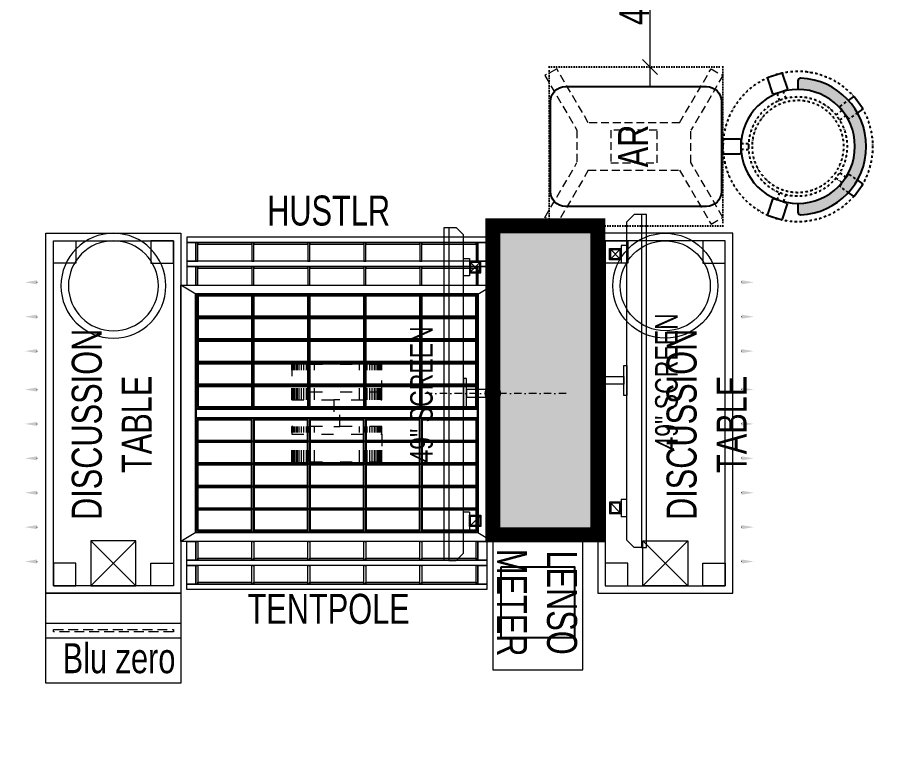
# Model space of a CAD drawing. Header units: feet. Extents: x 3958879 to 3965489, y -5461842 to -5452590.
# Drawn here: x 3960361 to 3963250, y -5459369 to -5456887 of the extents above; entities that cross this region are included whole.
import ezdxf

# ---------------------------------------------------------------- set-up
doc = ezdxf.new("R2010")
doc.units = ezdxf.units.FT
doc.header["$LTSCALE"] = 33
doc.header["$MEASUREMENT"] = 0
doc.header["$PDMODE"] = 3
doc.header["$PDSIZE"] = -1
for name, pattern in [('ACAD_ISO03W100', [30, 12, -18]), ('D10_DASHED', [0.75, 0.5, -0.25]), ('DASHDOT2', [0.5, 0.25, -0.125, 0, -0.125]), ('DOT', [0.25, 0, -0.25]), ('HIDDEN2', [4.7624999999999975, 3.174999999999998, -1.587499999999999])]:
    doc.linetypes.add(name, pattern=pattern)
for name, color, linetype, lineweight in [('A-COL', 243, 'Continuous', 9), ('column hatch', 5, 'Continuous', 0), ('HATCH', 9, 'Continuous', 9), ('LENS-DIM', 252, 'Continuous', 5), ('LENS-FURNITURE', 13, 'Continuous', 9), ('LENS-TEXT', 31, 'Continuous', 5), ('LK-EQPMT', 3, 'Continuous', 18), ('LK-FF&E FLOOR', 1, 'Continuous', 9), ('LK-IT', 3, 'Continuous', 18), ('LK-MIRROR', 133, 'Continuous', 13), ('LN-ELEVATION-1', 81, 'Continuous', 25), ('LN-ELEVATION-2', 103, 'Continuous', 20), ('LN-ELEVATION-3', 125, 'Continuous', 18), ('LN-ELEVATION-4', 145, 'Continuous', 13), ('LN-ELEVATION-5', 167, 'Continuous', 5), ('PLANO-TXT', 252, 'Continuous', 5)]:
    doc.layers.add(name, color=color, linetype=linetype, lineweight=lineweight)
doc.styles.add('LK TXT', font='GILC____.TTF', dxfattribs={"height": 100})
doc.styles.get("Standard").update_dxf_attribs({"font": 'GILC____.TTF'})
doc.dimstyles.new('100MM', dxfattribs={"dimtxt": 100, "dimasz": 50, "dimexe": 65, "dimexo": 65, "dimtad": 1, "dimdec": 0, "dimtxsty": 'Standard', "dimblk": 'OBLIQUE', "dimcen": 2.5, "dimdle": 65, "dimclrd": 256, "dimclre": 256, "dimclrt": 1, "dimadec": 0, "dimazin": 0, "dimtfac": 1, "dimtdec": 0, "dimtmove": 1, "dimatfit": 3, "dimfxl": 1, "dimlwd": -1, "dimlwe": -1, "dimarcsym": 0})

# ---------------------------------------------------------------- blocks, each defined once
blk = doc.blocks.new('D-TABLE-1200')
at = {"layer": 'LN-ELEVATION-1', "linetype": 'ByBlock', "lineweight": -2}
for p, q in [((-1094.533167595044, -480.2604837147518), (-1094.533167595044, -478.9606375852597)), ((-979.8087976938112, -480.2604837147518), (-979.8087976938112, -478.9606375852597)), ((-865.0844277916476, -480.2604837147518), (-865.0844277916476, -478.9606375852597)), ((-750.3600578904151, -480.2604837147518), (-750.3600578904151, -478.9606375852597)), ((-635.6356879882512, -480.2604837147518), (-635.6356879882512, -478.9606375852597)), ((-520.9113180860875, -480.2604837147518), (-520.9113180860875, -478.9606375852597)), ((-392.8536148509011, -480.2604837147518), (-392.8536148509011, -478.9606375852597)), ((-278.1292449487373, -480.2604837147518), (-278.1292449487373, -478.9606375852597)), ((-163.4048750465735, -480.2604837147518), (-163.4048750465735, -478.9606375852597))]:
    blk.add_line(p, q, dxfattribs=at)
for points in [[(0, 0), (-1200, 0), (-1200, -450), (0, -450)], [(-25, -25), (-1175, -25), (-1175, -425), (-25, -425)]]:
    blk.add_lwpolyline(points, close=True, dxfattribs=at)
for radius in [175, 150]:
    blk.add_circle((-175, -225), radius, dxfattribs=at)
for points in [[(-1087.866500928998, -480.2604837147518), (-1101.199834262021, -480.2604837147518), (-1094.533167595975, -520.2604837147519)], [(-973.1421310268342, -480.2604837147518), (-986.4754643607884, -480.2604837147518), (-979.8087976938112, -520.2604837147519)], [(-858.4177611246706, -480.2604837147518), (-871.7510944586248, -480.2604837147518), (-865.084427792579, -520.2604837147519)], [(-743.6933912225066, -480.2604837147518), (-757.0267245564607, -480.2604837147518), (-750.3600578904151, -520.2604837147519)], [(-628.9690213212742, -480.2604837147518), (-642.3023546542972, -480.2604837147518), (-635.6356879882512, -520.2604837147519)], [(-514.2446514191106, -480.2604837147518), (-527.5779847521333, -480.2604837147518), (-520.9113180860875, -520.2604837147519)], [(-386.1869481829927, -480.2604837147518), (-399.5202815169469, -480.2604837147518), (-392.8536148509011, -520.2604837147519)], [(-271.4625782817602, -480.2604837147518), (-284.7959116147831, -480.2604837147518), (-278.1292449487373, -520.2604837147519)], [(-156.7382083795964, -480.2604837147518), (-170.0715417126193, -480.2604837147518), (-163.4048750465735, -520.2604837147519)]]:
    blk.add_solid(points, dxfattribs=at)
at = {"layer": 'LN-ELEVATION-5', "linetype": 'ByBlock', "lineweight": -2}
for p, q in [((-1025, -300), (-1175, -150)), ((-1175, -300), (-1025, -150))]:
    blk.add_line(p, q, dxfattribs=at)
for points in [[(-1100, -25), (-1175, -25), (-1175, -100), (-1100, -100)], [(-100, -25), (-25, -25), (-25, -100), (-100, -100)], [(-1025, -300), (-1175, -300), (-1175, -150), (-1025, -150)], [(-1100, -425), (-1175, -425), (-1175, -350), (-1100, -350)], [(-100, -425), (-25, -425), (-25, -350), (-100, -350)]]:
    blk.add_lwpolyline(points, close=True, dxfattribs=at)
for tag, p, height in [('NAME_001', (-1001.312986913578, -199.8843676201076), 100), ('NAME_002', (-994.6269404019503, -366.5510342867743), 100), ('SIZE', (-1090.492670694803, -400), 25)]:
    blk.add_attdef(tag, p, '', height=height)
blk = doc.blocks.new('ffgd')
at = {"layer": 'LN-ELEVATION-4', "linetype": 'ACAD_ISO03W100', "ltscale": 0.1}
blk.add_lwpolyline([(0, 47.31184294237753), (0, -41.46233547315932), (-20, -41.46233547315932), (-20, 47.31184294237753)], close=True, dxfattribs=at)
at = {"layer": 'LN-ELEVATION-5', "linetype": 'ACAD_ISO03W100', "ltscale": 0.1}
for p, q in [((-159.8999999999068, 165.715584376594), (-159.8999999999068, 47.31184294237753)), ((-159.6999999997206, 165.715584376594), (-159.6999999997206, 47.31184294237753)), ((-159.3999999999068, 165.715584376594), (-159.3999999999068, 47.31184294237753)), ((-159, 165.715584376594), (-159, 47.31184294237753)), ((-158.5, 165.715584376594), (-158.5, 47.31184294237753)), ((-157.8999999999068, 165.715584376594), (-157.8999999999068, 47.31184294237753)), ((-157.1000000000931, 165.715584376594), (-157.1000000000931, 47.31184294237753)), ((-156.1000000000931, 165.715584376594), (-156.1000000000931, 47.31184294237753)), ((-154.1000000000931, 165.715584376594), (-154.1000000000931, 47.31184294237753)), ((-151.1000000000931, 165.715584376594), (-151.1000000000931, 47.31184294237753)), ((-146.1000000000931, 165.715584376594), (-146.1000000000931, 47.31184294237753)), ((-141.1000000000931, 165.715584376594), (-141.1000000000931, 47.31184294237753)), ((-135.1000000000931, 165.715584376594), (-135.1000000000931, 47.31184294237753)), ((-128.1000000000931, 165.715584376594), (-128.1000000000931, 47.31184294237753)), ((-120.1000000000931, 165.715584376594), (-120.1000000000931, 47.31184294237753)), ((-111.1000000000931, 165.715584376594), (-111.1000000000931, 47.31184294237753)), ((-102.1000000000931, 165.715584376594), (-102.1000000000931, 47.31184294237753)), ((-85, 165.715584376594), (-85, 47.31184294237753)), ((65, 165.715584376594), (65, 47.31184294237753)), ((82.10000000009315, 165.715584376594), (82.10000000009315, 47.31184294237753)), ((91.10000000009312, 165.715584376594), (91.10000000009312, 47.31184294237753)), ((100.1000000000931, 165.715584376594), (100.1000000000931, 47.31184294237753)), ((108.1000000000931, 165.715584376594), (108.1000000000931, 47.31184294237753)), ((115.1000000000931, 165.715584376594), (115.1000000000931, 47.31184294237753)), ((121.1000000000931, 165.715584376594), (121.1000000000931, 47.31184294237753)), ((126.1000000000931, 165.715584376594), (126.1000000000931, 47.31184294237753)), ((131.1000000000931, 165.715584376594), (131.1000000000931, 47.31184294237753)), ((134.1000000000931, 165.715584376594), (134.1000000000931, 47.31184294237753)), ((136.1000000000931, 165.715584376594), (136.1000000000931, 47.31184294237753)), ((137.1000000000931, 165.715584376594), (137.1000000000931, 47.31184294237753)), ((137.8999999999068, 165.715584376594), (137.8999999999068, 47.31184294237753)), ((138.5, 165.715584376594), (138.5, 47.31184294237753)), ((139, 165.715584376594), (139, 47.31184294237753)), ((139.3999999999067, 165.715584376594), (139.3999999999067, 47.31184294237753)), ((139.6999999997206, 165.715584376594), (139.6999999997206, 47.31184294237753)), ((139.8999999999068, 165.715584376594), (139.8999999999068, 47.31184294237753)), ((-159.8999999999068, -41.46233547315932), (-159.8999999999068, -159.8660769073758)), ((-159.6999999997206, -41.46233547315932), (-159.6999999997206, -159.8660769073758)), ((-159.3999999999068, -41.46233547315932), (-159.3999999999068, -159.8660769073758)), ((-159, -41.46233547315932), (-159, -159.8660769073758)), ((-158.5, -41.46233547315932), (-158.5, -159.8660769073758)), ((-157.8999999999068, -41.46233547315932), (-157.8999999999068, -159.8660769073758)), ((-157.1000000000931, -41.46233547315932), (-157.1000000000931, -159.8660769073758)), ((-156.1000000000931, -41.46233547315932), (-156.1000000000931, -159.8660769073758)), ((-154.1000000000931, -41.46233547315932), (-154.1000000000931, -159.8660769073758)), ((-151.1000000000931, -41.46233547315932), (-151.1000000000931, -159.8660769073758)), ((-146.1000000000931, -41.46233547315932), (-146.1000000000931, -159.8660769073758)), ((-141.1000000000931, -41.46233547315932), (-141.1000000000931, -159.8660769073758)), ((-135.1000000000931, -41.46233547315932), (-135.1000000000931, -159.8660769073758)), ((-128.1000000000931, -41.46233547315932), (-128.1000000000931, -159.8660769073758)), ((-120.1000000000931, -41.46233547315932), (-120.1000000000931, -159.8660769073758)), ((-111.1000000000931, -41.46233547315932), (-111.1000000000931, -159.8660769073758)), ((-102.1000000000931, -41.46233547315932), (-102.1000000000931, -159.8660769073758)), ((-85, -41.46233547315932), (-85, -159.8660769073758)), ((65, -41.46233547315932), (65, -159.8660769073758)), ((82.10000000009315, -41.46233547315932), (82.10000000009315, -159.8660769073758)), ((91.10000000009312, -41.46233547315932), (91.10000000009312, -159.8660769073758)), ((100.1000000000931, -41.46233547315932), (100.1000000000931, -159.8660769073758)), ((108.1000000000931, -41.46233547315932), (108.1000000000931, -159.8660769073758)), ((115.1000000000931, -41.46233547315932), (115.1000000000931, -159.8660769073758)), ((121.1000000000931, -41.46233547315932), (121.1000000000931, -159.8660769073758)), ((126.1000000000931, -41.46233547315932), (126.1000000000931, -159.8660769073758)), ((131.1000000000931, -41.46233547315932), (131.1000000000931, -159.8660769073758)), ((134.1000000000931, -41.46233547315932), (134.1000000000931, -159.8660769073758)), ((136.1000000000931, -41.46233547315932), (136.1000000000931, -159.8660769073758)), ((137.1000000000931, -41.46233547315932), (137.1000000000931, -159.8660769073758)), ((137.8999999999068, -41.46233547315932), (137.8999999999068, -159.8660769073758)), ((138.5, -41.46233547315932), (138.5, -159.8660769073758)), ((139, -41.46233547315932), (139, -159.8660769073758)), ((139.3999999999067, -41.46233547315932), (139.3999999999067, -159.8660769073758)), ((139.6999999997206, -41.46233547315932), (139.6999999997206, -159.8660769073758)), ((139.8999999999068, -41.46233547315932), (139.8999999999068, -159.8660769073758))]:
    blk.add_line(p, q, dxfattribs=at)
for points in [[(140, 72.9897628070321), (140, 165.715584376594), (-160, 165.715584376594), (-160, 72.9897628070321)], [(140, -67.14025533781387), (140, -159.8660769073758), (-160, -159.8660769073758), (-160, -67.14025533781387)]]:
    blk.add_lwpolyline(points, dxfattribs=at)
for points in [[(140, 72.9897628070321), (140, 47.31184294237753), (-160, 47.31184294237753), (-160, 72.9897628070321)], [(140, -41.46233547315932), (140, -67.14025533781387), (-160, -67.14025533781387), (-160, -41.46233547315932)]]:
    blk.add_lwpolyline(points, close=True, dxfattribs=at)
blk = doc.blocks.new('EURO 1040 x 1175')
at = {"layer": 'LN-ELEVATION-1'}
for points in [[(-470, -327.434990927577), (470, -327.434990927577), (470, 467.5650090724229), (-470, 467.5650090724229)], [(-470, 85.06500907242298), (470, 85.06500907242298), (470, 467.5650090724229), (-470, 467.5650090724229)], [(-283.2000000029802, 85.06500907242298), (-277.2000000029802, 85.06500907242298), (-277.2000000029802, 467.5650090724229), (-283.2000000029802, 467.5650090724229)], [(-96.40000000596046, 85.06500907242298), (-90.40000000596045, 85.06500907242298), (-90.40000000596045, 467.5650090724229), (-96.40000000596046, 467.5650090724229)], [(90.3999999910593, 85.06500907242298), (96.3999999910593, 85.06500907242298), (96.3999999910593, 467.5650090724229), (90.3999999910593, 467.5650090724229)], [(277.1999999880791, 85.06500907242298), (283.1999999880791, 85.06500907242298), (283.1999999880791, 467.5650090724229), (277.1999999880791, 467.5650090724229)], [(-470.0000000149008, 386.565009072423), (-283.2000000029802, 386.565009072423), (-283.2000000029802, 392.565009072423), (-470.0000000149008, 392.565009072423)], [(-277.2000000178814, 386.565009072423), (-96.40000000596046, 386.565009072423), (-96.40000000596046, 392.565009072423), (-277.2000000178814, 392.565009072423)], [(-90.40000002086165, 386.565009072423), (90.3999999910593, 386.565009072423), (90.3999999910593, 392.565009072423), (-90.40000002086165, 392.565009072423)], [(96.39999997615817, 386.565009072423), (277.1999999880791, 386.565009072423), (277.1999999880791, 392.565009072423), (96.39999997615817, 392.565009072423)], [(283.1999999880791, 386.565009072423), (470, 386.565009072423), (470, 392.565009072423), (283.1999999880791, 392.565009072423)], [(-470.0000000149008, 311.190009072423), (-283.2000000029802, 311.190009072423), (-283.2000000029802, 317.190009072423), (-470.0000000149008, 317.190009072423)], [(-277.2000000178814, 311.190009072423), (-96.40000000596046, 311.190009072423), (-96.40000000596046, 317.190009072423), (-277.2000000178814, 317.190009072423)], [(-90.40000002086165, 311.190009072423), (90.3999999910593, 311.190009072423), (90.3999999910593, 317.190009072423), (-90.40000002086165, 317.190009072423)], [(96.39999997615817, 311.190009072423), (277.1999999880791, 311.190009072423), (277.1999999880791, 317.190009072423), (96.39999997615817, 317.190009072423)], [(283.1999999880791, 311.190009072423), (470, 311.190009072423), (470, 317.190009072423), (283.1999999880791, 317.190009072423)], [(-470.0000000149008, 235.815009072423), (-283.2000000029802, 235.815009072423), (-283.2000000029802, 241.815009072423), (-470.0000000149008, 241.815009072423)], [(-277.2000000178814, 235.815009072423), (-96.40000000596046, 235.815009072423), (-96.40000000596046, 241.815009072423), (-277.2000000178814, 241.815009072423)], [(-90.40000002086165, 235.815009072423), (90.3999999910593, 235.815009072423), (90.3999999910593, 241.815009072423), (-90.40000002086165, 241.815009072423)], [(96.39999997615817, 235.815009072423), (277.1999999880791, 235.815009072423), (277.1999999880791, 241.815009072423), (96.39999997615817, 241.815009072423)], [(283.1999999880791, 235.815009072423), (470, 235.815009072423), (470, 241.815009072423), (283.1999999880791, 241.815009072423)], [(-470.0000000149008, 160.440009072423), (-283.2000000029802, 160.440009072423), (-283.2000000029802, 166.440009072423), (-470.0000000149008, 166.440009072423)], [(-277.2000000178814, 160.440009072423), (-96.40000000596046, 160.440009072423), (-96.40000000596046, 166.440009072423), (-277.2000000178814, 166.440009072423)], [(-90.40000002086165, 160.440009072423), (90.3999999910593, 160.440009072423), (90.3999999910593, 166.440009072423), (-90.40000002086165, 166.440009072423)], [(96.39999997615817, 160.440009072423), (277.1999999880791, 160.440009072423), (277.1999999880791, 166.440009072423), (96.39999997615817, 166.440009072423)], [(283.1999999880791, 160.440009072423), (470, 160.440009072423), (470, 166.440009072423), (283.1999999880791, 166.440009072423)], [(-470, 85.06500907242298), (470, 85.06500907242298), (470, 55.06500907242298), (-470, 55.06500907242298)], [(-470, 55.06500907242298), (470, 55.06500907242298), (470, -327.434990927577), (-470, -327.434990927577)], [(-283.2000000029802, 55.06500907242298), (-277.2000000029802, 55.06500907242298), (-277.2000000029802, -327.434990927577), (-283.2000000029802, -327.434990927577)], [(-96.40000000596046, 55.06500907242298), (-90.40000000596045, 55.06500907242298), (-90.40000000596045, -327.434990927577), (-96.40000000596046, -327.434990927577)], [(90.3999999910593, 55.06500907242298), (96.3999999910593, 55.06500907242298), (96.3999999910593, -327.434990927577), (90.3999999910593, -327.434990927577)], [(277.1999999880791, 55.06500907242298), (283.1999999880791, 55.06500907242298), (283.1999999880791, -327.434990927577), (277.1999999880791, -327.434990927577)], [(-470.0000000149008, -20.30999092757702), (-283.2000000029802, -20.30999092757702), (-283.2000000029802, -26.30999092757702), (-470.0000000149008, -26.30999092757702)], [(-277.2000000178814, -20.30999092757702), (-96.40000000596046, -20.30999092757702), (-96.40000000596046, -26.30999092757702), (-277.2000000178814, -26.30999092757702)], [(-90.40000002086165, -20.30999092757702), (90.3999999910593, -20.30999092757702), (90.3999999910593, -26.30999092757702), (-90.40000002086165, -26.30999092757702)], [(96.39999997615817, -20.30999092757702), (277.1999999880791, -20.30999092757702), (277.1999999880791, -26.30999092757702), (96.39999997615817, -26.30999092757702)], [(283.1999999880791, -20.30999092757702), (470, -20.30999092757702), (470, -26.30999092757702), (283.1999999880791, -26.30999092757702)], [(-470.0000000149008, -95.68499092757702), (-283.2000000029802, -95.68499092757702), (-283.2000000029802, -101.684990927577), (-470.0000000149008, -101.684990927577)], [(-277.2000000178814, -95.68499092757702), (-96.40000000596046, -95.68499092757702), (-96.40000000596046, -101.684990927577), (-277.2000000178814, -101.684990927577)], [(-90.40000002086165, -95.68499092757702), (90.3999999910593, -95.68499092757702), (90.3999999910593, -101.684990927577), (-90.40000002086165, -101.684990927577)], [(96.39999997615817, -95.68499092757702), (277.1999999880791, -95.68499092757702), (277.1999999880791, -101.684990927577), (96.39999997615817, -101.684990927577)], [(283.1999999880791, -95.68499092757702), (470, -95.68499092757702), (470, -101.684990927577), (283.1999999880791, -101.684990927577)], [(-470.0000000149008, -171.059990927577), (-283.2000000029802, -171.059990927577), (-283.2000000029802, -177.059990927577), (-470.0000000149008, -177.059990927577)], [(-277.2000000178814, -171.059990927577), (-96.40000000596046, -171.059990927577), (-96.40000000596046, -177.059990927577), (-277.2000000178814, -177.059990927577)], [(-90.40000002086165, -171.059990927577), (90.3999999910593, -171.059990927577), (90.3999999910593, -177.059990927577), (-90.40000002086165, -177.059990927577)], [(96.39999997615817, -171.059990927577), (277.1999999880791, -171.059990927577), (277.1999999880791, -177.059990927577), (96.39999997615817, -177.059990927577)], [(283.1999999880791, -171.059990927577), (470, -171.059990927577), (470, -177.059990927577), (283.1999999880791, -177.059990927577)], [(-470.0000000149008, -246.434990927577), (-283.2000000029802, -246.434990927577), (-283.2000000029802, -252.434990927577), (-470.0000000149008, -252.434990927577)], [(-277.2000000178814, -246.434990927577), (-96.40000000596046, -246.434990927577), (-96.40000000596046, -252.434990927577), (-277.2000000178814, -252.434990927577)], [(-90.40000002086165, -246.434990927577), (90.3999999910593, -246.434990927577), (90.3999999910593, -252.434990927577), (-90.40000002086165, -252.434990927577)], [(96.39999997615817, -246.434990927577), (277.1999999880791, -246.434990927577), (277.1999999880791, -252.434990927577), (96.39999997615817, -252.434990927577)], [(283.1999999880791, -246.434990927577), (470, -246.434990927577), (470, -252.434990927577), (283.1999999880791, -252.434990927577)]]:
    blk.add_lwpolyline(points, close=True, dxfattribs=at)
for points in [[(-283.2000000029802, 461.5650090724228), (-464, 461.5650090724228), (-464, 317.190009072423)], [(-96.40000000596046, 461.5650090724228), (-277.2000000029802, 461.5650090724228)], [(90.3999999910593, 461.5650090724228), (-90.40000000596045, 461.5650090724228)], [(277.1999999880791, 461.5650090724228), (96.3999999910593, 461.5650090724228)], [(464, 317.190009072423), (464, 461.5650090724228), (283.1999999880791, 461.5650090724228)], [(-464, 311.190009072423), (-464, 241.815009072423)], [(464, 241.815009072423), (464, 311.190009072423)], [(-464, 235.815009072423), (-464, 166.440009072423)], [(464, 166.440009072423), (464, 235.815009072423)], [(-464, 160.440009072423), (-464, 91.06500907242297), (-283.2000000029802, 91.06500907242297)], [(283.1999999880791, 91.06500907242297), (464, 91.06500907242297), (464, 160.440009072423)], [(-277.2000000029802, 91.06500907242297), (-96.40000000596046, 91.06500907242297)], [(-90.40000000596045, 91.06500907242297), (90.3999999910593, 91.06500907242297)], [(96.3999999910593, 91.06500907242297), (277.1999999880791, 91.06500907242297)], [(-464, -20.30999092757702), (-464, 49.06500907242298), (-283.2000000029802, 49.06500907242298)], [(-277.2000000029802, 49.06500907242298), (-96.40000000596046, 49.06500907242298)], [(-90.40000000596045, 49.06500907242298), (90.3999999910593, 49.06500907242298)], [(96.3999999910593, 49.06500907242298), (277.1999999880791, 49.06500907242298)], [(283.1999999880791, 49.06500907242298), (464, 49.06500907242298), (464, -20.30999092757702)], [(-464, -95.68499092757702), (-464, -26.30999092757702)], [(464, -26.30999092757702), (464, -95.68499092757702)], [(-464, -171.059990927577), (-464, -101.684990927577)], [(464, -101.684990927577), (464, -171.059990927577)], [(-283.2000000029802, -321.434990927577), (-464, -321.434990927577), (-464, -177.059990927577)], [(464, -177.059990927577), (464, -321.434990927577), (283.1999999880791, -321.434990927577)], [(-96.40000000596046, -321.434990927577), (-277.2000000029802, -321.434990927577)], [(90.3999999910593, -321.434990927577), (-90.40000000596045, -321.434990927577)], [(277.1999999880791, -321.434990927577), (96.3999999910593, -321.434990927577)]]:
    blk.add_lwpolyline(points, dxfattribs=at)
at = {"layer": 'LN-ELEVATION-2'}
blk.add_lwpolyline([(-520, -357.434990927577), (520, -357.434990927577), (520, 497.5650090724228), (-520, 497.5650090724228)], close=True, dxfattribs=at)
for points in [[(-470, 467.5650090724229), (-520, 497.5650090724228)], [(470, 467.5650090724229), (520, 497.5650090724228)], [(-470, -327.434990927577), (-520, -357.434990927577)], [(470, -327.434990927577), (520, -357.434990927577)]]:
    blk.add_lwpolyline(points, dxfattribs=at)
at = {"layer": 'LN-ELEVATION-3'}
for points in [[(-500, 559.5650090724229), (500, 559.5650090724229), (500, 577.5650090724228), (-500, 577.5650090724228)], [(-500, 497.5650090724228), (-470, 497.5650090724228), (-470, 559.5650090724229), (-500, 559.5650090724229)], [(470, 497.5650090724228), (500, 497.5650090724228), (500, 559.5650090724229), (470, 559.5650090724229)], [(-500, -357.434990927577), (-470, -357.434990927577), (-470, -419.434990927577), (-500, -419.434990927577)], [(470, -357.434990927577), (500, -357.434990927577), (500, -419.434990927577), (470, -419.434990927577)], [(-500, -419.434990927577), (500, -419.434990927577), (500, -437.4349909275768), (-500, -437.4349909275768)]]:
    blk.add_lwpolyline(points, close=True, dxfattribs=at)
at = {"layer": 'LN-ELEVATION-4'}
for points in [[(-500, 639.5650090724228), (500, 639.5650090724228), (500, 657.565009072423), (-500, 657.565009072423)], [(-500, 577.5650090724228), (-470, 577.5650090724228), (-470, 639.5650090724228), (-500, 639.5650090724228)], [(470, 577.5650090724228), (500, 577.5650090724228), (500, 639.5650090724228), (470, 639.5650090724228)], [(-470, 497.5650090724228), (-464, 497.5650090724228), (-464, 559.5650090724229), (-470, 559.5650090724229)], [(-464, 553.565009072423), (-283.2000000029802, 553.565009072423), (-283.2000000029802, 559.5650090724229), (-464, 559.5650090724229)], [(-283.2000000029802, 497.5650090724228), (-277.2000000029802, 497.5650090724228), (-277.2000000029802, 559.5650090724229), (-283.2000000029802, 559.5650090724229)], [(-277.2000000029802, 553.565009072423), (-96.40000000596046, 553.565009072423), (-96.40000000596046, 559.5650090724229), (-277.2000000029802, 559.5650090724229)], [(-96.40000000596046, 497.5650090724228), (-90.40000000596045, 497.5650090724228), (-90.40000000596045, 559.5650090724229), (-96.40000000596046, 559.5650090724229)], [(-90.40000000596045, 553.565009072423), (90.3999999910593, 553.565009072423), (90.3999999910593, 559.5650090724229), (-90.40000000596045, 559.5650090724229)], [(90.3999999910593, 497.5650090724228), (96.3999999910593, 497.5650090724228), (96.3999999910593, 559.5650090724229), (90.3999999910593, 559.5650090724229)], [(96.3999999910593, 553.565009072423), (277.1999999880791, 553.565009072423), (277.1999999880791, 559.5650090724229), (96.3999999910593, 559.5650090724229)], [(277.1999999880791, 497.5650090724228), (283.1999999880791, 497.5650090724228), (283.1999999880791, 559.5650090724229), (277.1999999880791, 559.5650090724229)], [(283.1999999880791, 553.565009072423), (463.9999999850988, 553.565009072423), (463.9999999850988, 559.5650090724229), (283.1999999880791, 559.5650090724229)], [(464, 497.5650090724228), (470, 497.5650090724228), (470, 559.5650090724229), (464, 559.5650090724229)], [(-470, -357.434990927577), (-464, -357.434990927577), (-464, -419.434990927577), (-470, -419.434990927577)], [(-283.2000000029802, -357.434990927577), (-277.2000000029802, -357.434990927577), (-277.2000000029802, -419.434990927577), (-283.2000000029802, -419.434990927577)], [(-96.40000000596046, -357.434990927577), (-90.40000000596045, -357.434990927577), (-90.40000000596045, -419.434990927577), (-96.40000000596046, -419.434990927577)], [(90.3999999910593, -357.434990927577), (96.3999999910593, -357.434990927577), (96.3999999910593, -419.434990927577), (90.3999999910593, -419.434990927577)], [(277.1999999880791, -357.434990927577), (283.1999999880791, -357.434990927577), (283.1999999880791, -419.434990927577), (277.1999999880791, -419.434990927577)], [(464, -357.434990927577), (470, -357.434990927577), (470, -419.434990927577), (464, -419.434990927577)], [(-464, -413.4349909275768), (-283.2000000029802, -413.4349909275768), (-283.2000000029802, -419.434990927577), (-464, -419.434990927577)], [(-277.2000000029802, -413.4349909275768), (-96.40000000596046, -413.4349909275768), (-96.40000000596046, -419.434990927577), (-277.2000000029802, -419.434990927577)], [(-90.40000000596045, -413.4349909275768), (90.3999999910593, -413.4349909275768), (90.3999999910593, -419.434990927577), (-90.40000000596045, -419.434990927577)], [(96.3999999910593, -413.4349909275768), (277.1999999880791, -413.4349909275768), (277.1999999880791, -419.434990927577), (96.3999999910593, -419.434990927577)], [(283.1999999880791, -413.4349909275768), (463.9999999850988, -413.4349909275768), (463.9999999850988, -419.434990927577), (283.1999999880791, -419.434990927577)], [(-500, -437.4349909275768), (-470, -437.4349909275768), (-470, -499.4349909275769), (-500, -499.4349909275769)], [(470, -437.4349909275768), (500, -437.4349909275768), (500, -499.4349909275769), (470, -499.4349909275769)], [(-500, -499.4349909275769), (500, -499.4349909275769), (500, -517.434990927577), (-500, -517.434990927577)]]:
    blk.add_lwpolyline(points, close=True, dxfattribs=at)
at = {"layer": 'LN-ELEVATION-5'}
for points in [[(-470, 577.5650090724228), (-464, 577.5650090724228), (-464, 639.5650090724228), (-470, 639.5650090724228)], [(-464, 633.565009072423), (-283.2000000029802, 633.565009072423), (-283.2000000029802, 639.5650090724228), (-464, 639.5650090724228)], [(-283.2000000029802, 577.5650090724228), (-277.2000000029802, 577.5650090724228), (-277.2000000029802, 639.5650090724228), (-283.2000000029802, 639.5650090724228)], [(-277.2000000029802, 633.565009072423), (-96.40000000596046, 633.565009072423), (-96.40000000596046, 639.5650090724228), (-277.2000000029802, 639.5650090724228)], [(-96.40000000596046, 577.5650090724228), (-90.40000000596045, 577.5650090724228), (-90.40000000596045, 639.5650090724228), (-96.40000000596046, 639.5650090724228)], [(-90.40000000596045, 633.565009072423), (90.3999999910593, 633.565009072423), (90.3999999910593, 639.5650090724228), (-90.40000000596045, 639.5650090724228)], [(90.3999999910593, 577.5650090724228), (96.3999999910593, 577.5650090724228), (96.3999999910593, 639.5650090724228), (90.3999999910593, 639.5650090724228)], [(96.3999999910593, 633.565009072423), (277.1999999880791, 633.565009072423), (277.1999999880791, 639.5650090724228), (96.3999999910593, 639.5650090724228)], [(277.1999999880791, 577.5650090724228), (283.1999999880791, 577.5650090724228), (283.1999999880791, 639.5650090724228), (277.1999999880791, 639.5650090724228)], [(283.1999999880791, 633.565009072423), (463.9999999850988, 633.565009072423), (463.9999999850988, 639.5650090724228), (283.1999999880791, 639.5650090724228)], [(464, 577.5650090724228), (470, 577.5650090724228), (470, 639.5650090724228), (464, 639.5650090724228)], [(-470, -437.4349909275768), (-464, -437.4349909275768), (-464, -499.4349909275769), (-470, -499.4349909275769)], [(-283.2000000029802, -437.4349909275768), (-277.2000000029802, -437.4349909275768), (-277.2000000029802, -499.4349909275769), (-283.2000000029802, -499.4349909275769)], [(-96.40000000596046, -437.4349909275768), (-90.40000000596045, -437.4349909275768), (-90.40000000596045, -499.4349909275769), (-96.40000000596046, -499.4349909275769)], [(90.3999999910593, -437.4349909275768), (96.3999999910593, -437.4349909275768), (96.3999999910593, -499.4349909275769), (90.3999999910593, -499.4349909275769)], [(277.1999999880791, -437.4349909275768), (283.1999999880791, -437.4349909275768), (283.1999999880791, -499.4349909275769), (277.1999999880791, -499.4349909275769)], [(464, -437.4349909275768), (470, -437.4349909275768), (470, -499.4349909275769), (464, -499.4349909275769)], [(-464, -493.4349909275769), (-283.2000000029802, -493.4349909275769), (-283.2000000029802, -499.4349909275769), (-464, -499.4349909275769)], [(-277.2000000029802, -493.4349909275769), (-96.40000000596046, -493.4349909275769), (-96.40000000596046, -499.4349909275769), (-277.2000000029802, -499.4349909275769)], [(-90.40000000596045, -493.4349909275769), (90.3999999910593, -493.4349909275769), (90.3999999910593, -499.4349909275769), (-90.40000000596045, -499.4349909275769)], [(96.3999999910593, -493.4349909275769), (277.1999999880791, -493.4349909275769), (277.1999999880791, -499.4349909275769), (96.3999999910593, -499.4349909275769)], [(283.1999999880791, -493.4349909275769), (463.9999999850988, -493.4349909275769), (463.9999999850988, -499.4349909275769), (283.1999999880791, -499.4349909275769)]]:
    blk.add_lwpolyline(points, close=True, dxfattribs=at)
at = {"layer": 'LENS-DIM'}
blk.add_blockref('ffgd', (10, 67.14025533781387), dxfattribs=at)
blk = doc.blocks.new('AR')
at = {"layer": 'LN-ELEVATION-2', "linetype": 'DOT', "lineweight": 25}
blk.add_lwpolyline([(0, 13.41378593863919), (530, 13.41378593863919), (530, 593.4137859386392), (0, 593.4137859386392)], close=True, dxfattribs=at)
at = {"layer": 'LN-ELEVATION-2', "lineweight": 25}
blk.add_lwpolyline([(465, 68.22063546301797), (465, 538.2206354630179, 0.4142135623730951), (415, 588.2206354630177), (115, 588.2206354630177, 0.4142135623730951), (65, 538.2206354630179), (65, 68.22063546301797, 0.4142135623730951), (115, 18.22063546301797), (415, 18.22063546301797, 0.4142135623730951)], format="xyb", close=True, dxfattribs=at)
at = {"layer": 'LN-ELEVATION-4', "linetype": 'HIDDEN2', "ltscale": 0.25}
for points in [[(185.8456009030342, 448.8780772723258), (5.888936847448348, 554.0078910568263), (28.48512306064368, 593.350836840691), (211.0874861851335, 486.6754184374586)], [(344.154399111867, 448.8780772762837), (524.1110631600021, 554.0078910947777), (501.5148769393563, 593.3508368753828), (318.9125138223171, 486.6754184374586)], [(211.0874861851335, 486.6754184376913), (318.9125138223171, 486.6754184376913)], [(185.8456009030342, 144.472759603057), (185.8456009030342, 448.8780772723258)], [(344.154399111867, 448.8780772762837), (344.154399111867, 144.4727595990989)], [(185.8456009030342, 144.472759603057), (5.888936847448348, 39.34294581855647), (28.48512306064368, 3.46917659e-08), (211.0874861851335, 106.6754184379242)], [(344.154399111867, 144.4727595990989), (524.1110631600021, 39.34294578060508), (501.5148769393563, 0), (318.9125138223171, 106.6754184379242)], [(318.9125138223171, 106.6754184376914), (211.0874861851335, 106.6754184376914)]]:
    blk.add_lwpolyline(points, dxfattribs=at)
blk.add_lwpolyline([(210.8456009030342, 373.9866790841333), (319.154399111867, 373.9866790841333), (319.154399111867, 219.3641577917151), (210.8456009030342, 219.3641577917151)], close=True, dxfattribs=at)
blk = doc.blocks.new('DR STOOL')
at = {"layer": 'HATCH'}
h = blk.add_hatch(dxfattribs=at)
h.set_pattern_fill('ANSI36', color=250, angle=-90.00000000000001)
h.set_pattern_definition([(315, (-227.8099174643867, 917.3997257252777), (6.173926083235043, -1.683798022700468), [7.9375, -1.587499999999999, 0, -1.587499999999999])])
edge = h.paths.add_edge_path()
edge.add_line((-190.0000000041909, 4.511094e-10), (-218.6899174675346, 4.511094e-10))
edge.add_arc((-218.6899174670689, 9.120000000388245), 9.119999999940092, 177.6119845363388, 269.9999999996136, ccw=False)
edge.add_arc((-1.8626451e-09, 3.565219e-10), 228.000000002257, 2.3880154632688004, 177.6119845367313, ccw=False)
edge.add_arc((218.6899174633436, 9.120000000497384), 9.120000000051716, -90.00000000034493, 2.3880154629299, ccw=False)
edge.add_line((218.6899174633436, 4.511094e-10), (190, 4.511094e-10))
edge.add_arc((-1.8626451e-09, 4.511094e-10), 190.000000001979, -1.27e-14, 180)
at = {"layer": 'LN-ELEVATION-1', "color": 1, "ltscale": 100}
for p, q in [((-128.6221585394814, 215.4841044476634), (-165.2704676063731, 189.0243927398114)), ((-124.7228340068832, 214.8545704018979), (-128.6221585394814, 215.4841044476634)), ((-112.6981821293011, 198.1996966340157), (-124.7228340068832, 214.8545704018979)), ((124.7553772013634, 214.9803744515593), (112.5488144652918, 198.2845540212292)), ((128.7014972954057, 215.5933048763618), (124.7553772013634, 214.9803744515593)), ((128.7014972954057, 215.5933048763618), (124.7553772013634, 214.9803744515593)), ((165.1911288509145, 188.915192311113), (128.7014972954057, 215.5933048763618)), ((165.1911288509145, 188.915192311113), (128.7014972954057, 215.5933048763618)), ((-165.2704676063731, 189.0243927398114), (-165.9069543029182, 185.0820035930228)), ((-165.9069543029182, 185.0820035930228), (-153.8003208162263, 168.3135803133482)), ((153.6734594982117, 168.4294150282658), (165.7973639420234, 185.0121775862135)), ((165.7973639420234, 185.0121775862135), (165.1911288509145, 188.915192311113)), ((165.7973639420234, 185.0121775862135), (165.1911288509145, 188.915192311113)), ((-242.9550312487409, -52.24013893969095), (-244.7482102331705, -55.75945052818861)), ((-244.7482102331705, -55.75945052818861), (-230.7800458371639, -98.74904560100549)), ((-191.2928382232785, -35.45407700946089), (-242.9550312487409, -52.24013893969095)), ((-187.9259491492994, -37.1695928365807), (-191.2928382232785, -35.45407700946089)), ((-184.1424400564283, -48.81403796559607), (-187.9259491492994, -37.1695928365807)), ((188.0651108901948, -36.96233201187715), (184.0504167033359, -49.19388854173303)), ((191.3981811110861, -35.27656588272658), (188.0651108901948, -36.96233201187715)), ((243.0100176925771, -52.21682526778022), (191.3981811110861, -35.27656588272658)), ((230.715890809428, -98.7280946081737), (244.8123673382215, -55.78040257930116)), ((244.8123673382215, -55.78040257930116), (243.0100176925771, -52.21682526778022)), ((-227.2218665438704, -100.5620286722478), (-175.5596735184081, -83.7759667420105)), ((-173.8639617776498, -80.4479453730819), (-177.8421125086024, -68.2044548037811)), ((-175.5596735184081, -83.7759667420105), (-173.8639617776498, -80.4479453730819)), ((177.6922140880488, -68.56540505095472), (173.8739495249465, -80.1985000452405)), ((173.8739495249465, -80.1985000452405), (175.5794035866856, -83.5704969359358)), ((175.5794035866856, -83.5704969359358), (227.1912401677109, -100.5107563209894)), ((-230.7800458371639, -98.74904560100549), (-227.2218665438704, -100.5620286722478)), ((227.1912401677109, -100.5107563209894), (230.715890809428, -98.7280946081737)), ((-22.72193054761737, -190.2142363802995), (-25.39390889601782, -192.886214728569)), ((-25.39390889601782, -192.886214728569), (-25.39390889601782, -247.2070584567482)), ((-10.47823652112856, -190.2142363802995), (-22.72193054761737, -190.2142363802995)), ((22.78362171910703, -190.2142363802995), (9.910054048988968, -190.2142363802995)), ((25.42475448176265, -192.8553691428751), (22.78362171910703, -190.2142363802995)), ((25.42475448176265, -247.1762128710543), (25.42475448176265, -192.8553691428751)), ((-25.39390889601782, -247.2070584567482), (-22.60096735274419, -250)), ((-22.60096735274419, -250), (22.60096735274419, -250)), ((22.60096735274419, -250), (25.42475448176265, -247.1762128710543))]:
    blk.add_line(p, q, dxfattribs=at)
at = {"layer": 'LN-ELEVATION-1', "linetype": 'DASHDOT2'}
for p, q in [((-92.92521573789418, 170.8129362839827), (-112.6981821293011, 198.1996966340157)), ((112.5488144652918, 198.2845540212292), (92.69529851106927, 171.1294289919315)), ((-153.8003208162263, 168.3135803133482), (-134.1093360339291, 141.0403694751003)), ((-130.4219571123831, 140.4450534014686), (-119.9844727469608, 147.9808124662595)), ((-119.9844727469608, 147.9808124662595), (-105.3687285655178, 126.9741353208374)), ((-103.4542870586738, 159.9154408004979), (-93.52748446213081, 167.0824927485227)), ((-88.15393704269081, 139.4771787207864), (-103.4542870586738, 159.9154408004979)), ((-93.52748446213081, 167.0824927485227), (-92.92521573789418, 170.8129362839827)), ((103.6608748426661, 159.8406005539291), (88.19885099539533, 139.4487815762331)), ((92.69529851106927, 171.1294289919315), (93.26858203159645, 167.4385604566923)), ((93.26858203159645, 167.4385604566923), (103.6608748426661, 159.8406005539291)), ((105.4096150295809, 126.94019481352), (120.1194891873747, 147.8074627162714)), ((120.1194891873747, 147.8074627162714), (130.0033113472163, 140.5812532722048)), ((133.7372852512635, 141.1612321265929), (153.6734594982117, 168.4294150282658)), ((-134.1093360339291, 141.0403694751003), (-130.4219571123831, 140.4450534014686)), ((130.0033113472163, 140.5812532722048), (133.7372852512635, 141.1612321265929)), ((-159.954806596972, -40.49024384317454), (-184.1424400564283, -48.81403796559607)), ((184.0504167033359, -49.19388854173303), (159.8786162491887, -40.79004861696012)), ((-177.8421125086024, -68.2044548037811), (-153.4148110738024, -60.73628028803068)), ((153.3006618716754, -61.02382378749462), (177.6922140880488, -68.56540505095472)), ((-10.92024635523557, -164.6382343793375), (-10.47823652112856, -190.2142363802995)), ((9.910054048988968, -190.2142363802995), (10.35584833659231, -164.674698740353))]:
    blk.add_line(p, q, dxfattribs=at)
at = {"layer": 'LN-ELEVATION-1', "color": 1, "ltscale": 100}
blk.add_lwpolyline([(-190.0000000023283, 0), (-218.6899174656719, 0, -0.4264743413925903), (-227.8019973598421, 9.5, -0.959166304662544), (227.8019973593764, 9.5, -0.4264743413925903), (218.6899174647406, 0), (190.0000000013969, 0)], format="xyb", dxfattribs=at)
at = {"layer": 'LN-ELEVATION-1', "linetype": 'DASHDOT2'}
for radius in [250, 165, 153]:
    blk.add_circle((0, 0), radius, dxfattribs=at)
at = {"layer": 'LN-ELEVATION-1', "color": 1, "ltscale": 100}
blk.add_circle((0, 0), 190, dxfattribs=at)
blk = doc.blocks.new('A$C024159fb')
at = {"layer": 'column hatch'}
h = blk.add_hatch(color=8, dxfattribs=at)
h.dxf.hatch_style = 1
h.paths.add_polyline_path([(3617.962178121321, -2061.921391882934), (3130.962178121321, -2061.921391882934), (3130.962178121321, -3091.921391882934), (3617.962178121321, -3091.921391882934)])
h.paths.add_polyline_path([(425.4452170897275, -1320.89636028558), (75.44521708972752, -1320.89636028558), (75.44521708972752, -2350.89636028558), (425.4452170897275, -2350.89636028558)])
h.paths.add_polyline_path([(-2602.037821878679, -1279.921391882934), (-2992.037821878679, -1279.921391882934), (-2992.037821878679, -2211.921391882934), (-2602.037821878679, -2211.921391882934)])
h.paths.add_polyline_path([(405.9621781213208, 3672.078608117067), (55.9621781213209, 3672.078608117067), (55.9621781213209, 2902.078608117066), (405.9621781213208, 2902.078608117066)])
h.paths.add_polyline_path([(-2512.037821878679, -4211.921391882934), (-2992.037821878679, -4211.921391882934), (-2992.037821878679, -4651.921391882933), (-2512.037821878679, -4651.921391882933)])
h.paths.add_polyline_path([(3617.962178121321, -4351.921391882934), (3130.962178121321, -4351.921391882934), (3130.962178121321, -4651.921391882933), (3617.962178121321, -4651.921391882933)])
at = {"layer": 'A-COL'}
for p, q in [((75.44521708972752, -2350.89636028558), (75.44521708972752, -1320.89636028558)), ((425.4452170897275, -1320.89636028558), (75.44521708972752, -1320.89636028558)), ((425.4452170897275, -2350.89636028558), (425.4452170897275, -1320.89636028558)), ((75.44521708972752, -2350.89636028558), (425.4452170897275, -2350.89636028558))]:
    blk.add_line(p, q, dxfattribs=at)
blk = doc.blocks.new('_Oblique')
at = {"color": 0, "lineweight": -2}
blk.add_line((-0.5, -0.5), (0.5, 0.5), dxfattribs=at)
blk = doc.blocks.new('*D48')
at = {"layer": 'Defpoints', "color": 0}
for p in [(3962470.690675571, -5456602.200278561, 17940.1295175947), (3962470.690675571, -5457052.68331753), (3962470.690675571, -5457052.68331753)]:
    blk.add_point(p, dxfattribs=at)
at = {"layer": 'LENS-DIM'}
blk.add_line((3962470.690675571, -5456537.200278561), (3962470.690675571, -5457117.683317529), dxfattribs=at)
at = {"layer": 'LENS-DIM', "xscale": 50, "yscale": 50, "zscale": 50}
for p, rotation in [((3962470.690675571, -5456602.200278561), 90), ((3962470.690675571, -5457052.68331753), 270)]:
    blk.add_blockref('_Oblique', p, dxfattribs=dict(at, rotation=rotation))
at = {"layer": 'LENS-DIM', "color": 1, "insert": (3962418.939222084, -5456827.441798044), "char_height": 100, "attachment_point": 5, "rotation": 90}
blk.add_mtext('450', dxfattribs=at)
blk = doc.blocks.new('LENSOMETER')
at = {"layer": 'LN-ELEVATION-1'}
blk.add_lwpolyline([(107.5, 27), (342.5, 27), (342.5, 273), (107.5, 273)], close=True, dxfattribs=at)
at = {"layer": 'LN-ELEVATION-2'}
blk.add_lwpolyline([(0, 300), (0, 0), (450, 0), (450, 300)], close=True, dxfattribs=at)
blk = doc.blocks.new('BLUE ZERO')
at = {"layer": 'LENS-FURNITURE', "ltscale": 0.5}
for points in [[(86206.6987006863, 120883.4167564928), (86206.6987006863, 120433.4167564928), (85906.69870068633, 120433.4167564928), (85906.69870068633, 120883.4167564928)], [(86106.6987006863, 120883.4167564928), (86106.6987006863, 120433.4167564928), (86056.69870068633, 120433.4167564928), (86056.69870068633, 120883.4167564928)]]:
    blk.add_lwpolyline(points, close=True, dxfattribs=at)
at = {"layer": 'LENS-FURNITURE', "linetype": 'D10_DASHED', "ltscale": 2}
blk.add_lwpolyline([(86085.69870068633, 120858.4167564928), (86085.69870068633, 120458.4167564928), (86077.6987006863, 120458.4167564928), (86077.6987006863, 120858.4167564928)], close=True, dxfattribs=at)
blk = doc.blocks.new('49INCH')
at = {"layer": 'LK-EQPMT'}
for p, q in [((-407.5498851053415, 119.0704045959282), (-438.1495915414998, 88.4704317022115)), ((408.0572162601747, 119.0740546737797), (438.6571891538915, 88.47434823750518)), ((438.6570559251121, 119.0741879025008), (408.057349488954, 88.47421500878409))]:
    blk.add_line(p, q, dxfattribs=at)
at = {"layer": 'LK-EQPMT', "ltscale": 12}
for p, q in [((-555.2386260287021, 40.66882406268269), (-530.7970016348407, 65.11066129012032)), ((-530.7970016348407, 65.11066129012032), (530.7964346432709, 65.11538236937486)), ((-394.0564618644422, 84.6456316204276), (-452.6595867879803, 84.64537646784449)), ((-452.6595017371001, 65.11100149340928), (-452.6595867879803, 84.64537646784449)), ((-394.0564618644422, 84.6456316204276), (-394.0563768135616, 65.1112566459924)), ((452.6588496943587, 84.64941714028828), (394.0557247708785, 84.64916198793799)), ((394.0557247708785, 84.64916198793799), (394.0558098217589, 65.11478701350279)), ((452.658934745239, 65.11504216608591), (452.6588496943587, 84.64941714028828)), ((555.238271870883, 40.6737579756882), (530.7964346432709, 65.11538236937486)), ((-555.2385196117102, 16.22709325165488), (-555.2386260287021, 40.66882406268269)), ((555.2383782878751, 16.23202716489322), (555.238271870883, 40.6737579756882))]:
    blk.add_line(p, q, dxfattribs=at)
at = {"layer": 'LK-EQPMT'}
for points in [[(-441.9745548460049, 84.64543509040959), (-403.7247552647603, 84.64560162648559), (-403.7249218007781, 122.8954012074973), (-441.9747213820228, 122.8952346716541)], [(-438.1495915414998, 88.4704317022115), (-407.5497518765623, 88.4705649309326), (-407.5498851053415, 119.0704045959282), (-438.1497247702791, 119.0702713672072)], [(442.4821857656933, 84.64938493305817), (404.2323861843906, 84.64921839698218), (404.2322196483728, 122.8990179782267), (442.4820192296755, 122.8991845140699)], [(438.6571891538915, 88.47434823750518), (408.057349488954, 88.47421500878409), (408.0572162601747, 119.0740546737797), (438.6570559251121, 119.0741879025008)]]:
    blk.add_lwpolyline(points, close=True, dxfattribs=at)
at = {"layer": 'LK-EQPMT', "ltscale": 12}
blk.add_lwpolyline([(555.2384489498216, 0.0024669566191733), (555.2383782878751, 16.23202716489322), (-555.2385196117102, 16.22709325165488), (-555.2384489497634, -0.0024669566191733)], close=True, dxfattribs=at)
blk.add_attdef('NAME_001', (-221.9971993940308, -194.1579784159846), '', height=100)

msp = doc.modelspace()

# ---------------------------------------------------------------- linework, layer by layer
at = {"layer": 'LK-IT', "color": 1, "linetype": 'DASHDOT2', "ltscale": 3}
msp.add_line((3962191.375346835, -5458141.06555092), (3961702.358369917, -5458141.06555092), dxfattribs=at)
at = {"layer": 'LK-IT'}
for points in [[(3962394.281801772, -5458047.68331753), (3962394.281801772, -5458147.68331753), (3962384.281801773, -5458147.68331753), (3962384.281801773, -5458047.68331753)], [(3961849.451914976, -5458091.06555092), (3961849.451914976, -5458191.06555092), (3961859.451914976, -5458191.06555092), (3961859.451914976, -5458091.06555092)]]:
    msp.add_lwpolyline(points, close=True, dxfattribs=at)
for points in [[(3962318.517493469, -5458085.18331753), (3962384.281801773, -5458085.18331753), (3962384.281801773, -5458110.18331753), (3962318.517493469, -5458110.18331753, 0.26794919244356), (3962318.517493469, -5458085.18331753, -0.9999999999999998)], [(3961925.21622328, -5458128.56555092), (3961859.451914976, -5458128.56555092), (3961859.451914976, -5458153.565550921), (3961925.21622328, -5458153.565550921, -0.26794919244356), (3961925.21622328, -5458128.56555092, 0.9999999999999998)]]:
    msp.add_lwpolyline(points, format="xyb", dxfattribs=at)
at = {"layer": 'LK-IT', "color": 1}
msp.add_circle((3961946.866858375, -5458141.06555092), 25, dxfattribs=at)
at = {"layer": 'LK-MIRROR', "linetype": 'ACAD_ISO03W100', "ltscale": 0.05, "const_width": 50}
msp.add_lwpolyline([(3961946.866858374, -5457582.68331753), (3962296.866858375, -5457582.68331753), (3962296.866858375, -5458612.68331753), (3961946.866858374, -5458612.68331753)], close=True, dxfattribs=at)

# ---------------------------------------------------------------- block references
at = {"layer": 'LENS-DIM', "color": 3}
msp.add_blockref('A$C024159fb', (3961871.421641285, -5456261.786957244), dxfattribs=at)
at = {"layer": 'LK-FF&E FLOOR', "xscale": -1}
for name, p, rotation in [('AR', (3962120.866858374, -5457582.68331753), 270), ('DR STOOL', (3962964.280644314, -5457317.683317531), 270), ('D-TABLE-1200', (3960906.866858373, -5457607.208349127), 270.0000000000001), ('EURO 1040 x 1175', (3961426.866858372, -5458137.143340056), 180)]:
    msp.add_blockref(name, p, dxfattribs=dict(at, rotation=rotation))
at = {"layer": 'LK-FF&E FLOOR'}
for name, p, rotation in [('D-TABLE-1200', (3962296.866858376, -5457607.208349125), 89.99999999999996), ('LENSOMETER', (3961946.866858373, -5458612.68331753), 270), ('BLUE ZERO', (4081340.283614864, -5545013.907049813), 90)]:
    msp.add_blockref(name, p, dxfattribs=dict(at, rotation=rotation))
at = {"layer": 'LK-IT', "yscale": 0.9995705467615587, "zscale": 0.9995705467615587}
for p, xscale, rotation in [((3962459.366870116, -5458099.821836013), 0.9995705467615587, 90), ((3961784.366846633, -5458143.204069402), -0.9995705467615587, 270)]:
    msp.add_blockref('49INCH', p, dxfattribs=dict(at, xscale=xscale, rotation=rotation))

# ---------------------------------------------------------------- texts
at = {"layer": 'LENS-TEXT', "color": 0, "linetype": 'Continuous', "ltscale": 3, "char_height": 100, "attachment_point": 5, "style": 'LK TXT'}
for s, width, gutter_width, insert, rotation in [('AR', 237.4408088319178, 12.5, (3962414.796200257, -5457316.026280621), 90), ('LENSO\\PMETER', 353.0555573365615, 0.5, (3962094.474080177, -5458838.783312812), 270)]:
    msp.add_mtext_dynamic_manual_height_columns(s, width=width, gutter_width=gutter_width, heights=[0], dxfattribs=dict(at, insert=insert, rotation=rotation))
at = {"layer": 'LENS-TEXT', "color": 0, "linetype": 'Continuous', "ltscale": 3, "width": 783.9636358173434, "attachment_point": 5, "style": 'LK TXT'}
for s, insert, char_height, rotation in [('\\pt225;49" SCREEN', (3962526.194186525, -5458101.238127332), 75, 89.99999999999993), ('DISCUSSION TABLE', (3960676.37613185, -5458244.250613986), 100, 90.00000000000006), ('\\pt225;49" SCREEN', (3961709.358007265, -5458144.620360721), 75, 89.99999999999993), ('DISCUSSION TABLE', (3962659.673421713, -5458244.250613985), 100, 89.99999999999996)]:
    msp.add_mtext(s, dxfattribs=dict(at, insert=insert, char_height=char_height, rotation=rotation))
at = {"layer": 'PLANO-TXT', "linetype": 'Continuous', "ltscale": 3, "char_height": 100, "attachment_point": 5, "style": 'LK TXT'}
for s, insert, width in [('HUSTLR', (3961399.449479968, -5457532.024963334, -23744.04052932369), 149.546511627907), ('TENTPOLE', (3961399.449479968, -5458860.128820906, -23744.04052932369), 149.546511627907), ('\\pt800;Blu zero', (3960700.591834162, -5459024.719595541), 510.5515318634858)]:
    msp.add_mtext(s, dxfattribs=dict(at, insert=insert, width=width))

# ---------------------------------------------------------------- dimensions: what is measured, and where the dimension line sits
at = {"layer": 'LENS-DIM', "color": 3}
dim = msp.add_linear_dim(base=(3962470.690675571, -5457052.68331753), p1=(3962470.690675571, -5456602.200278561, 17940.1295175947), p2=(3962470.690675571, -5457052.68331753), angle=90, dimstyle='100MM', dxfattribs=at)
dim.commit()
dim.dimension.update_dxf_attribs({"geometry": '*D48', "text_midpoint": (3962418.939222084, -5456827.441798044)})

doc.saveas('drawing.dxf')
